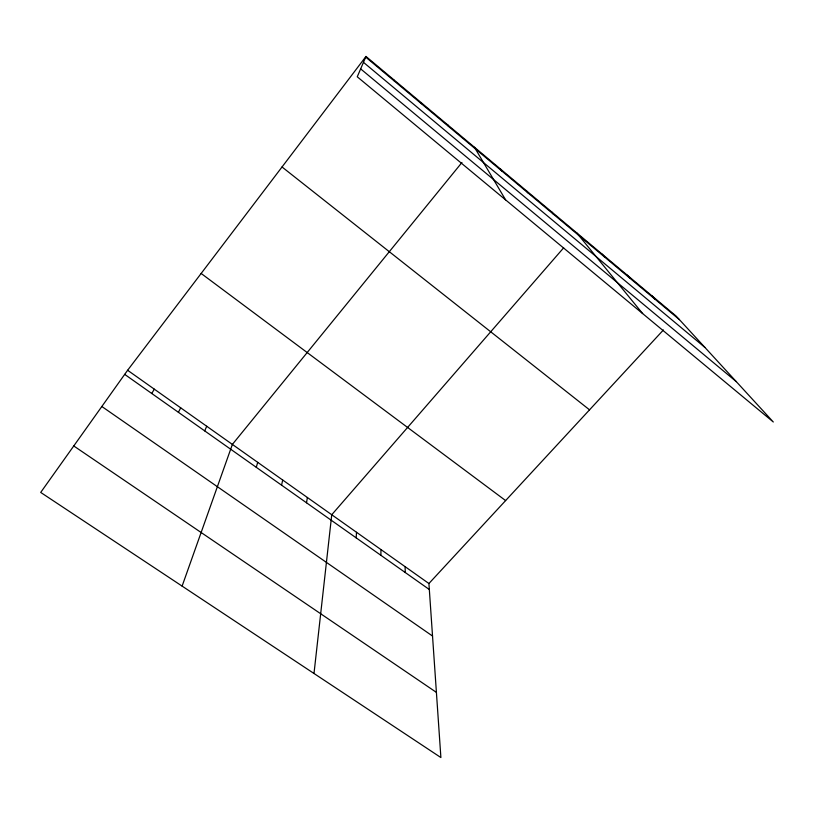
<?xml version="1.0" encoding="UTF-8"?>
<svg xmlns="http://www.w3.org/2000/svg" width="814" height="814" viewBox="0 0 814 814"><rect width="100%" height="100%" fill="white"/><g stroke="black" fill="none" stroke-linecap="round" stroke-linejoin="round"><path stroke-width="1.22" d="M380.881 555.311L380.962 549.582M356.176 537.861L356.512 532.275M314.001 673.483L331.746 514.743L563.644 247.832M306.512 502.787L307.387 497.507M281.563 485.164L282.702 480.036M256.288 467.317L257.702 462.342M182.112 586.111L232.377 444.413L461.945 162.495M365.985 56.451L357.254 76.791L773.3 421.988L676.2 316.127L365.985 56.451L127.615 370.268L40.7 492.429L440.893 757.549L428.917 583.516L663.41 329.965M204.711 430.891L206.705 426.241M178.398 412.311L180.698 407.834M151.73 393.477L154.334 389.184M73.759 445.96L436.406 692.378M101.842 406.501L432.529 636.039M124.695 374.379L429.324 589.519M127.615 370.268L428.917 583.516M201.15 273.453L505.616 500.579M282.031 166.982L589.539 409.839M360.653 68.885L736.273 381.624M365.71 57.112L679.456 319.678M363.461 62.332L704.914 347.436M651.851 295.747L654.853 299.094M627.156 275.071L629.894 278.205M602.106 254.1L604.568 257.01M576.688 232.824L642.643 313.573M551.658 211.874L553.571 214.326M526.271 190.629L527.899 192.847M500.529 169.068L501.851 171.052M474.399 147.202L505.606 199.878M447.893 125.01L448.606 126.485M420.991 102.493L421.387 103.704M393.691 79.64L393.752 80.586M405.097 566.656L405.26 572.527"/></g></svg>
